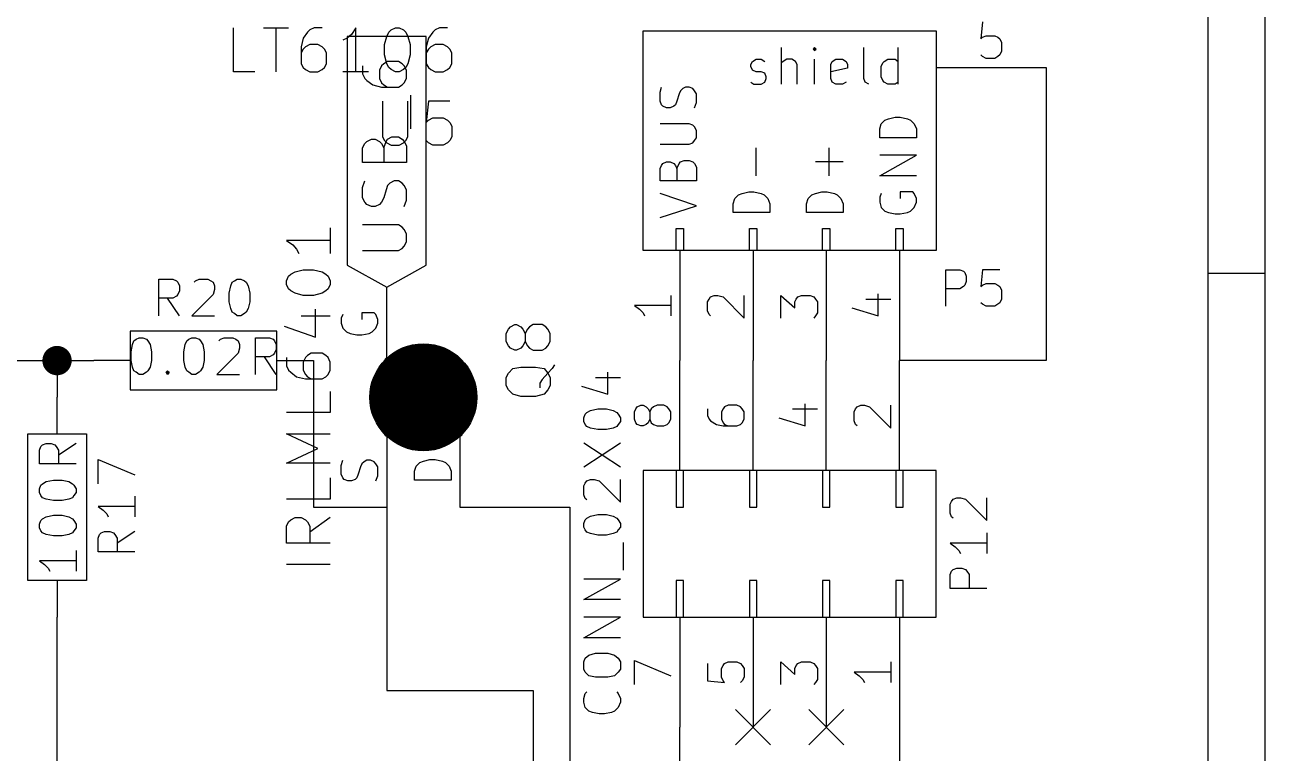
# Model space of a CAD drawing. Extents: x 10 to 287, y -200 to -10.
# Drawn here: x 243.99 to 287, y -126.63 to -101.4 of the extents above; entities that cross this region are included whole.
import ezdxf

# ---------------------------------------------------------------- set-up
doc = ezdxf.new("R2010")
doc.units = 0
doc.header["$MEASUREMENT"] = 0

msp = doc.modelspace()

# ---------------------------------------------------------------- linework, layer by layer
at = {"layer": 'Blue 2'}
for p, q in [((268.63, -125.12), (269.85, -126.34)), ((269.85, -125.12), (268.63, -126.34)), ((271.17, -125.12), (272.39, -126.34)), ((272.39, -125.12), (271.17, -126.34))]:
    msp.add_line(p, q, dxfattribs=at)
at = {"layer": 'Cyan 2'}
for p, q in [((251.231, -103.022), (251.231, -101.498)), ((252.273, -101.498), (253.136, -101.498)), ((252.705, -103.022), (252.705, -101.498)), ((253.644, -101.854), (253.568, -102.159)), ((253.797, -101.651), (253.644, -101.854)), ((253.873, -101.575), (253.797, -101.651)), ((254.025, -101.498), (253.873, -101.575)), ((254.305, -101.498), (254.025, -101.498)), ((255.168, -101.854), (255.016, -101.93)), ((255.321, -101.727), (255.168, -101.854)), ((255.473, -101.498), (255.321, -101.727)), ((255.473, -103.022), (255.473, -101.498)), ((256.464, -102.083), (256.54, -101.803)), ((256.54, -101.803), (256.616, -101.651)), ((256.616, -101.651), (256.692, -101.575)), ((256.692, -101.575), (256.845, -101.498)), ((256.845, -101.498), (256.972, -101.498)), ((256.972, -101.498), (257.124, -101.575)), ((257.124, -101.575), (257.2, -101.651)), ((257.2, -101.651), (257.277, -101.803)), ((257.277, -101.803), (257.353, -102.083)), ((257.988, -101.854), (257.912, -102.159)), ((258.14, -101.651), (257.988, -101.854)), ((258.216, -101.575), (258.14, -101.651)), ((258.369, -101.498), (258.216, -101.575)), ((258.648, -101.498), (258.369, -101.498)), ((253.568, -102.159), (253.568, -102.743)), ((253.644, -102.235), (253.568, -102.362)), ((253.721, -102.159), (253.644, -102.235)), ((253.873, -102.083), (253.721, -102.159)), ((254.152, -102.083), (253.873, -102.083)), ((254.305, -102.159), (254.152, -102.083)), ((254.381, -102.235), (254.305, -102.159)), ((254.457, -102.362), (254.381, -102.235)), ((256.464, -102.438), (256.464, -102.083)), ((257.353, -102.083), (257.353, -102.438)), ((257.912, -102.159), (257.912, -102.743)), ((257.988, -102.235), (257.912, -102.362)), ((258.064, -102.159), (257.988, -102.235)), ((258.216, -102.083), (258.064, -102.159)), ((258.496, -102.083), (258.216, -102.083)), ((258.648, -102.159), (258.496, -102.083)), ((258.724, -102.235), (258.648, -102.159)), ((258.801, -102.362), (258.724, -102.235)), ((270.231, -103.454), (270.231, -102.184)), ((271.374, -102.184), (271.323, -102.235)), ((271.323, -102.235), (271.374, -102.286)), ((271.424, -102.235), (271.374, -102.184)), ((271.374, -102.184), (271.374, -102.286)), ((271.374, -102.286), (271.424, -102.235)), ((273.075, -103.251), (273.075, -102.184)), ((274.269, -103.454), (274.269, -102.184)), ((253.568, -102.743), (253.644, -102.87)), ((254.381, -102.87), (254.457, -102.743)), ((254.457, -102.743), (254.457, -102.362)), ((256.54, -102.743), (256.464, -102.438)), ((256.616, -102.87), (256.54, -102.743)), ((257.277, -102.743), (257.2, -102.87)), ((257.353, -102.438), (257.277, -102.743)), ((257.912, -102.743), (257.988, -102.87)), ((258.724, -102.87), (258.801, -102.743)), ((258.801, -102.743), (258.801, -102.362)), ((269.164, -102.768), (269.215, -102.667)), ((269.164, -102.845), (269.164, -102.768)), ((269.215, -102.667), (269.342, -102.591)), ((269.342, -102.591), (269.519, -102.591)), ((269.519, -102.591), (269.646, -102.667)), ((270.281, -102.667), (270.231, -102.718)), ((270.408, -102.591), (270.281, -102.667)), ((270.586, -102.591), (270.408, -102.591)), ((270.713, -102.667), (270.586, -102.591)), ((270.764, -102.768), (270.713, -102.667)), ((270.764, -103.454), (270.764, -102.768)), ((271.374, -103.454), (271.374, -102.591)), ((271.932, -102.768), (271.983, -102.667)), ((271.932, -103.251), (271.932, -102.768)), ((271.983, -102.667), (272.11, -102.591)), ((272.11, -102.591), (272.339, -102.591)), ((272.339, -102.591), (272.466, -102.667)), ((272.466, -102.667), (272.517, -102.768)), ((272.517, -102.768), (272.517, -102.895)), ((273.685, -102.845), (273.736, -102.718)), ((273.736, -102.718), (273.787, -102.667)), ((273.787, -102.667), (273.914, -102.591)), ((273.914, -102.591), (274.168, -102.591)), ((274.168, -102.591), (274.269, -102.667)), ((251.968, -103.022), (251.231, -103.022)), ((253.644, -102.87), (253.721, -102.946)), ((253.721, -102.946), (253.873, -103.022)), ((253.873, -103.022), (254.152, -103.022)), ((254.152, -103.022), (254.305, -102.946)), ((254.305, -102.946), (254.381, -102.87)), ((255.905, -103.022), (255.016, -103.022)), ((256.692, -102.946), (256.616, -102.87)), ((256.845, -103.022), (256.692, -102.946)), ((256.972, -103.022), (256.845, -103.022)), ((257.124, -102.946), (256.972, -103.022)), ((257.2, -102.87), (257.124, -102.946)), ((257.988, -102.87), (258.064, -102.946)), ((258.064, -102.946), (258.216, -103.022)), ((258.216, -103.022), (258.496, -103.022)), ((258.496, -103.022), (258.648, -102.946)), ((258.648, -102.946), (258.724, -102.87)), ((269.215, -102.972), (269.164, -102.845)), ((269.342, -103.022), (269.215, -102.972)), ((269.519, -103.022), (269.342, -103.022)), ((269.646, -103.073), (269.519, -103.022)), ((269.697, -103.2), (269.646, -103.073)), ((269.697, -103.251), (269.697, -103.2)), ((272.517, -102.895), (271.932, -103.022)), ((273.685, -103.2), (273.685, -102.845)), ((273.736, -103.327), (273.685, -103.2)), ((266.014, -103.734), (266.065, -103.556)), ((266.802, -103.607), (266.725, -103.683)), ((266.903, -103.556), (266.802, -103.607)), ((267.03, -103.556), (266.903, -103.556)), ((267.157, -103.607), (267.03, -103.556)), ((267.208, -103.683), (267.157, -103.607)), ((269.164, -103.378), (269.265, -103.454)), ((269.265, -103.454), (269.519, -103.454)), ((269.519, -103.454), (269.646, -103.378)), ((269.646, -103.378), (269.697, -103.251)), ((271.983, -103.378), (271.932, -103.251)), ((272.11, -103.454), (271.983, -103.378)), ((272.339, -103.454), (272.11, -103.454)), ((272.466, -103.378), (272.339, -103.454)), ((273.126, -103.378), (273.075, -103.251)), ((273.253, -103.454), (273.126, -103.378)), ((273.787, -103.378), (273.736, -103.327)), ((273.914, -103.454), (273.787, -103.378)), ((274.168, -103.454), (273.914, -103.454)), ((274.269, -103.378), (274.168, -103.454)), ((256.388, -104.038), (256.388, -105.283)), ((257.277, -105.283), (257.277, -104.038)), ((257.988, -104.038), (257.912, -104.775)), ((258.724, -104.038), (257.988, -104.038)), ((266.014, -104.038), (266.014, -103.734)), ((266.065, -104.165), (266.014, -104.038)), ((266.598, -104.038), (266.548, -104.165)), ((266.675, -103.784), (266.598, -104.038)), ((266.725, -103.683), (266.675, -103.784)), ((267.284, -103.784), (267.208, -103.683)), ((267.284, -104.089), (267.284, -103.784)), ((266.116, -104.216), (266.065, -104.165)), ((266.243, -104.267), (266.116, -104.216)), ((266.37, -104.267), (266.243, -104.267)), ((266.497, -104.216), (266.37, -104.267)), ((266.548, -104.165), (266.497, -104.216)), ((267.208, -104.267), (267.284, -104.089)), ((257.912, -104.775), (257.988, -104.699)), ((257.988, -104.699), (258.14, -104.623)), ((258.14, -104.623), (258.496, -104.623)), ((258.496, -104.623), (258.648, -104.699)), ((258.648, -104.699), (258.724, -104.775)), ((258.724, -104.775), (258.801, -104.902)), ((258.801, -104.902), (258.801, -105.283)), ((267.03, -104.826), (266.014, -104.826)), ((267.157, -104.877), (267.03, -104.826)), ((267.208, -104.927), (267.157, -104.877)), ((273.634, -105.004), (273.685, -104.826)), ((273.685, -104.826), (273.812, -104.699)), ((273.812, -104.699), (273.939, -104.648)), ((273.939, -104.648), (274.168, -104.597)), ((274.168, -104.597), (274.345, -104.597)), ((274.345, -104.597), (274.599, -104.648)), ((274.599, -104.648), (274.701, -104.699)), ((274.701, -104.699), (274.828, -104.826)), ((274.828, -104.826), (274.904, -105.004)), ((256.388, -105.283), (256.464, -105.41)), ((257.2, -105.41), (257.277, -105.283)), ((258.801, -105.283), (258.724, -105.41)), ((267.284, -105.054), (267.208, -104.927)), ((267.208, -105.41), (267.284, -105.308)), ((267.284, -105.308), (267.284, -105.054)), ((273.634, -105.308), (273.634, -105.004)), ((274.904, -105.308), (273.634, -105.308)), ((274.904, -105.004), (274.904, -105.308)), ((256.464, -105.41), (256.54, -105.486)), ((256.54, -105.486), (256.692, -105.562)), ((256.692, -105.562), (256.972, -105.562)), ((256.972, -105.562), (257.124, -105.486)), ((257.124, -105.486), (257.2, -105.41)), ((257.988, -105.486), (257.912, -105.41)), ((258.14, -105.562), (257.988, -105.486)), ((258.496, -105.562), (258.14, -105.562)), ((258.648, -105.486), (258.496, -105.562)), ((258.724, -105.41), (258.648, -105.486)), ((266.014, -105.537), (267.03, -105.537)), ((267.03, -105.537), (267.157, -105.486)), ((267.157, -105.486), (267.208, -105.41)), ((269.342, -106.629), (269.342, -105.664)), ((271.882, -106.629), (271.882, -105.664)), ((266.065, -106.274), (266.116, -106.197)), ((266.116, -106.197), (266.243, -106.147)), ((266.243, -106.147), (266.37, -106.147)), ((266.37, -106.147), (266.497, -106.197)), ((266.497, -106.197), (266.548, -106.274)), ((266.598, -106.375), (266.675, -106.197)), ((266.675, -106.197), (266.725, -106.147)), ((266.725, -106.147), (266.852, -106.096)), ((266.852, -106.096), (267.03, -106.096)), ((267.03, -106.096), (267.157, -106.147)), ((267.157, -106.147), (267.208, -106.197)), ((267.208, -106.197), (267.284, -106.324)), ((272.364, -106.147), (271.399, -106.147)), ((273.634, -106.629), (274.904, -105.918)), ((274.904, -105.918), (273.634, -105.918)), ((266.014, -106.375), (266.065, -106.274)), ((266.014, -106.807), (266.014, -106.375)), ((266.548, -106.274), (266.598, -106.375)), ((266.598, -106.375), (266.598, -106.807)), ((267.284, -106.324), (267.284, -106.807)), ((274.904, -106.629), (273.634, -106.629)), ((267.284, -106.807), (266.014, -106.807)), ((267.284, -107.671), (266.014, -107.239)), ((268.554, -107.594), (268.605, -107.417)), ((268.605, -107.417), (268.732, -107.29)), ((268.732, -107.29), (268.859, -107.239)), ((268.859, -107.239), (269.088, -107.188)), ((269.088, -107.188), (269.265, -107.188)), ((269.265, -107.188), (269.519, -107.239)), ((269.519, -107.239), (269.621, -107.29)), ((269.621, -107.29), (269.748, -107.417)), ((269.748, -107.417), (269.824, -107.594)), ((271.094, -107.594), (271.145, -107.417)), ((271.145, -107.417), (271.272, -107.29)), ((271.272, -107.29), (271.399, -107.239)), ((271.399, -107.239), (271.628, -107.188)), ((271.628, -107.188), (271.805, -107.188)), ((271.805, -107.188), (272.059, -107.239)), ((272.059, -107.239), (272.161, -107.29)), ((272.161, -107.29), (272.288, -107.417)), ((272.288, -107.417), (272.364, -107.594)), ((273.685, -107.239), (273.634, -107.366)), ((273.634, -107.366), (273.634, -107.544)), ((274.777, -107.188), (274.345, -107.188)), ((274.345, -107.188), (274.345, -107.417)), ((274.828, -107.239), (274.777, -107.188)), ((274.904, -107.417), (274.828, -107.239)), ((274.904, -107.544), (274.904, -107.417)), ((266.014, -108.077), (267.284, -107.671)), ((268.554, -107.899), (268.554, -107.594)), ((269.824, -107.899), (268.554, -107.899)), ((269.824, -107.594), (269.824, -107.899)), ((271.094, -107.899), (271.094, -107.594)), ((272.364, -107.899), (271.094, -107.899)), ((272.364, -107.594), (272.364, -107.899)), ((273.634, -107.544), (273.685, -107.721)), ((273.685, -107.721), (273.812, -107.848)), ((273.812, -107.848), (273.939, -107.899)), ((273.939, -107.899), (274.168, -107.95)), ((274.345, -107.95), (274.599, -107.899)), ((274.599, -107.899), (274.701, -107.848)), ((274.701, -107.848), (274.828, -107.721)), ((274.828, -107.721), (274.904, -107.544)), ((274.168, -107.95), (274.345, -107.95)), ((254.584, -108.433), (254.584, -109.322)), ((254.584, -108.864), (253.06, -108.864)), ((253.06, -108.864), (253.289, -109.017)), ((253.289, -109.017), (253.416, -109.169)), ((253.416, -109.169), (253.492, -109.322)), ((253.136, -110.109), (253.213, -110.033)), ((253.213, -110.033), (253.365, -109.957)), ((253.365, -109.957), (253.644, -109.88)), ((253.644, -109.88), (254, -109.88)), ((254, -109.88), (254.305, -109.957)), ((254.305, -109.957), (254.432, -110.033)), ((254.432, -110.033), (254.508, -110.109)), ((275.92, -111.15), (275.92, -109.88)), ((275.92, -109.88), (276.403, -109.88)), ((276.403, -109.88), (276.53, -109.931)), ((276.53, -109.931), (276.581, -109.982)), ((276.581, -109.982), (276.631, -110.109)), ((277.19, -109.88), (277.139, -110.465)), ((277.8, -109.88), (277.19, -109.88)), ((248.641, -111.481), (248.641, -110.211)), ((248.641, -110.211), (249.123, -110.211)), ((249.123, -110.211), (249.25, -110.261)), ((249.25, -110.261), (249.301, -110.312)), ((249.301, -110.312), (249.352, -110.439)), ((249.352, -110.439), (249.352, -110.617)), ((249.86, -110.312), (249.911, -110.261)), ((249.911, -110.261), (250.038, -110.211)), ((250.038, -110.211), (250.342, -110.211)), ((250.342, -110.211), (250.444, -110.261)), ((250.444, -110.261), (250.52, -110.312)), ((250.52, -110.312), (250.571, -110.439)), ((250.571, -110.439), (250.571, -110.566)), ((251.079, -110.693), (251.13, -110.439)), ((251.13, -110.439), (251.181, -110.312)), ((251.181, -110.312), (251.257, -110.261)), ((251.257, -110.261), (251.358, -110.211)), ((251.358, -110.211), (251.485, -110.211)), ((251.485, -110.211), (251.612, -110.261)), ((251.612, -110.261), (251.663, -110.312)), ((251.663, -110.312), (251.739, -110.439)), ((251.739, -110.439), (251.79, -110.693)), ((253.06, -110.261), (253.136, -110.109)), ((253.06, -110.388), (253.06, -110.261)), ((253.136, -110.541), (253.06, -110.388)), ((254.508, -110.109), (254.584, -110.261)), ((254.584, -110.388), (254.508, -110.541)), ((254.584, -110.261), (254.584, -110.388)), ((276.53, -110.465), (276.403, -110.541)), ((276.581, -110.414), (276.53, -110.465)), ((276.631, -110.287), (276.581, -110.414)), ((276.631, -110.109), (276.631, -110.287)), ((277.139, -110.465), (277.19, -110.414)), ((277.19, -110.414), (277.317, -110.363)), ((277.317, -110.363), (277.622, -110.363)), ((277.622, -110.363), (277.724, -110.414)), ((277.724, -110.414), (277.8, -110.465)), ((277.8, -110.465), (277.851, -110.592)), ((249.123, -110.871), (248.641, -110.871)), ((249.352, -111.481), (248.945, -110.871)), ((249.25, -110.795), (249.123, -110.871)), ((249.301, -110.744), (249.25, -110.795)), ((249.352, -110.617), (249.301, -110.744)), ((250.52, -110.744), (249.784, -111.481)), ((250.571, -110.566), (250.52, -110.744)), ((251.079, -110.998), (251.079, -110.693)), ((251.79, -110.693), (251.79, -110.998)), ((253.213, -110.617), (253.136, -110.541)), ((253.365, -110.693), (253.213, -110.617)), ((253.644, -110.769), (253.365, -110.693)), ((254, -110.769), (253.644, -110.769)), ((254.305, -110.693), (254, -110.769)), ((254.432, -110.617), (254.305, -110.693)), ((254.508, -110.541), (254.432, -110.617)), ((276.403, -110.541), (275.92, -110.541)), ((277.851, -110.896), (277.8, -111.023)), ((277.851, -110.592), (277.851, -110.896)), ((251.13, -111.227), (251.079, -110.998)), ((251.181, -111.354), (251.13, -111.227)), ((251.257, -111.404), (251.181, -111.354)), ((251.663, -111.354), (251.612, -111.404)), ((251.739, -111.227), (251.663, -111.354)), ((251.79, -110.998), (251.739, -111.227)), ((254.076, -112.217), (254.076, -111.252)), ((277.19, -111.074), (277.139, -111.023)), ((277.317, -111.15), (277.19, -111.074)), ((277.622, -111.15), (277.317, -111.15)), ((277.724, -111.074), (277.622, -111.15)), ((277.8, -111.023), (277.724, -111.074)), ((249.784, -111.481), (250.571, -111.481)), ((251.358, -111.481), (251.257, -111.404)), ((251.485, -111.481), (251.358, -111.481)), ((251.612, -111.404), (251.485, -111.481)), ((253.568, -111.481), (254.584, -111.481)), ((255.016, -111.43), (254.965, -111.557)), ((254.965, -111.557), (254.965, -111.735)), ((254.965, -111.735), (255.016, -111.912)), ((256.108, -111.379), (255.676, -111.379)), ((255.676, -111.379), (255.676, -111.608)), ((256.159, -111.43), (256.108, -111.379)), ((256.235, -111.608), (256.159, -111.43)), ((256.159, -111.912), (256.235, -111.735)), ((256.235, -111.735), (256.235, -111.608)), ((260.833, -111.862), (260.985, -111.785)), ((260.985, -111.785), (261.036, -111.785)), ((261.036, -111.785), (261.188, -111.862)), ((261.62, -111.785), (261.493, -111.862)), ((261.925, -111.785), (261.62, -111.785)), ((262.052, -111.862), (261.925, -111.785)), ((252.984, -111.836), (254.076, -112.217)), ((255.016, -111.912), (255.143, -112.039)), ((255.143, -112.039), (255.27, -112.09)), ((255.27, -112.09), (255.499, -112.141)), ((255.499, -112.141), (255.676, -112.141)), ((255.676, -112.141), (255.93, -112.09)), ((255.93, -112.09), (256.032, -112.039)), ((256.032, -112.039), (256.159, -111.912)), ((260.68, -112.09), (260.756, -111.938)), ((260.68, -112.37), (260.68, -112.09)), ((260.756, -111.938), (260.833, -111.862)), ((261.188, -111.862), (261.264, -111.938)), ((261.264, -111.938), (261.341, -112.09)), ((261.417, -111.938), (261.341, -112.09)), ((261.341, -112.09), (261.341, -112.37)), ((261.493, -111.862), (261.417, -111.938)), ((262.128, -111.938), (262.052, -111.862)), ((262.204, -112.09), (262.128, -111.938)), ((262.204, -112.37), (262.204, -112.09)), ((247.675, -112.725), (247.726, -112.471)), ((247.726, -112.471), (247.777, -112.344)), ((247.777, -112.344), (247.853, -112.293)), ((247.853, -112.293), (247.955, -112.243)), ((247.955, -112.243), (248.082, -112.243)), ((248.082, -112.243), (248.209, -112.293)), ((248.209, -112.293), (248.26, -112.344)), ((248.26, -112.344), (248.336, -112.471)), ((248.336, -112.471), (248.387, -112.725)), ((249.504, -112.725), (249.555, -112.471)), ((249.555, -112.471), (249.606, -112.344)), ((249.606, -112.344), (249.682, -112.293)), ((249.682, -112.293), (249.784, -112.243)), ((249.784, -112.243), (249.911, -112.243)), ((249.911, -112.243), (250.038, -112.293)), ((250.038, -112.293), (250.088, -112.344)), ((250.088, -112.344), (250.165, -112.471)), ((250.165, -112.471), (250.215, -112.725)), ((250.723, -112.344), (250.774, -112.293)), ((250.774, -112.293), (250.901, -112.243)), ((250.901, -112.243), (251.206, -112.243)), ((251.206, -112.243), (251.308, -112.293)), ((251.308, -112.293), (251.384, -112.344)), ((251.384, -112.344), (251.435, -112.471)), ((251.435, -112.598), (251.384, -112.776)), ((251.435, -112.471), (251.435, -112.598)), ((251.993, -113.513), (251.993, -112.243)), ((251.993, -112.243), (252.476, -112.243)), ((252.476, -112.243), (252.603, -112.293)), ((252.603, -112.293), (252.654, -112.344)), ((252.654, -112.344), (252.705, -112.471)), ((252.705, -112.649), (252.654, -112.776)), ((252.705, -112.471), (252.705, -112.649)), ((260.756, -112.522), (260.68, -112.37)), ((260.833, -112.598), (260.756, -112.522)), ((260.985, -112.674), (260.833, -112.598)), ((261.188, -112.598), (261.036, -112.674)), ((261.264, -112.522), (261.188, -112.598)), ((261.341, -112.37), (261.264, -112.522)), ((261.341, -112.37), (261.417, -112.522)), ((261.417, -112.522), (261.493, -112.598)), ((261.493, -112.598), (261.62, -112.674)), ((261.925, -112.674), (262.052, -112.598)), ((262.052, -112.598), (262.128, -112.522)), ((262.128, -112.522), (262.204, -112.37)), ((247.675, -113.03), (247.675, -112.725)), ((247.726, -113.259), (247.675, -113.03)), ((248.387, -113.03), (248.336, -113.259)), ((248.387, -112.725), (248.387, -113.03)), ((249.504, -113.03), (249.504, -112.725)), ((249.555, -113.259), (249.504, -113.03)), ((250.215, -113.03), (250.165, -113.259)), ((250.215, -112.725), (250.215, -113.03)), ((251.384, -112.776), (250.647, -113.513)), ((252.476, -112.903), (251.993, -112.903)), ((252.705, -113.513), (252.298, -112.903)), ((252.603, -112.827), (252.476, -112.903)), ((252.654, -112.776), (252.603, -112.827)), ((253.06, -112.928), (253.06, -113.208)), ((253.721, -112.928), (253.644, -113.081)), ((253.644, -113.081), (253.644, -113.36)), ((253.797, -112.852), (253.721, -112.928)), ((253.924, -112.776), (253.797, -112.852)), ((254.305, -112.776), (253.924, -112.776)), ((254.432, -112.852), (254.305, -112.776)), ((254.508, -112.928), (254.432, -112.852)), ((254.584, -113.081), (254.508, -112.928)), ((254.584, -113.36), (254.584, -113.081)), ((261.036, -112.674), (260.985, -112.674)), ((261.62, -112.674), (261.925, -112.674)), ((247.777, -113.386), (247.726, -113.259)), ((247.853, -113.436), (247.777, -113.386)), ((247.955, -113.513), (247.853, -113.436)), ((248.082, -113.513), (247.955, -113.513)), ((248.209, -113.436), (248.082, -113.513)), ((248.26, -113.386), (248.209, -113.436)), ((248.336, -113.259), (248.26, -113.386)), ((248.895, -113.436), (248.945, -113.386)), ((248.945, -113.513), (248.895, -113.436)), ((248.945, -113.386), (248.996, -113.436)), ((248.945, -113.386), (248.945, -113.513)), ((248.996, -113.436), (248.945, -113.513)), ((249.606, -113.386), (249.555, -113.259)), ((249.682, -113.436), (249.606, -113.386)), ((249.784, -113.513), (249.682, -113.436)), ((249.911, -113.513), (249.784, -113.513)), ((250.038, -113.436), (249.911, -113.513)), ((250.088, -113.386), (250.038, -113.436)), ((250.165, -113.259), (250.088, -113.386)), ((250.647, -113.513), (251.435, -113.513)), ((253.06, -113.208), (253.136, -113.36)), ((253.136, -113.36), (253.213, -113.436)), ((253.213, -113.436), (253.416, -113.589)), ((253.644, -113.36), (253.721, -113.513)), ((253.721, -113.513), (253.797, -113.589)), ((254.432, -113.589), (254.508, -113.513)), ((254.508, -113.513), (254.584, -113.36)), ((260.68, -113.614), (260.756, -113.462)), ((260.756, -113.462), (260.909, -113.309)), ((260.909, -113.309), (261.188, -113.259)), ((261.188, -113.259), (261.696, -113.259)), ((261.696, -113.259), (262.001, -113.309)), ((262.128, -113.462), (261.925, -113.69)), ((262.001, -113.309), (262.128, -113.462)), ((262.28, -113.309), (262.128, -113.462)), ((262.128, -113.462), (262.204, -113.614)), ((262.357, -113.182), (262.28, -113.309)), ((264.211, -114.198), (264.211, -113.436)), ((253.416, -113.589), (253.721, -113.665)), ((253.721, -113.665), (254.305, -113.665)), ((253.797, -113.589), (253.924, -113.665)), ((254.305, -113.665), (254.432, -113.589)), ((260.68, -113.894), (260.68, -113.614)), ((260.756, -114.046), (260.68, -113.894)), ((261.925, -113.69), (261.849, -113.817)), ((261.849, -113.817), (261.849, -113.97)), ((262.204, -113.894), (262.128, -114.046)), ((262.204, -113.614), (262.204, -113.894)), ((263.296, -113.919), (264.211, -114.198)), ((263.779, -113.614), (264.643, -113.614)), ((254.584, -114.097), (254.584, -114.833)), ((260.909, -114.198), (260.756, -114.046)), ((261.188, -114.275), (260.909, -114.198)), ((261.696, -114.275), (261.188, -114.275)), ((262.001, -114.198), (261.696, -114.275)), ((262.128, -114.046), (262.001, -114.198)), ((263.474, -114.833), (263.601, -114.757)), ((263.601, -114.757), (263.855, -114.706)), ((263.855, -114.706), (264.16, -114.706)), ((264.16, -114.706), (264.389, -114.757)), ((264.389, -114.757), (264.516, -114.833)), ((254.584, -114.833), (253.06, -114.833)), ((263.373, -115.011), (263.423, -114.884)), ((263.373, -115.138), (263.373, -115.011)), ((263.423, -115.24), (263.373, -115.138)), ((263.423, -114.884), (263.474, -114.833)), ((263.474, -115.316), (263.423, -115.24)), ((264.516, -114.833), (264.566, -114.884)), ((264.566, -115.24), (264.516, -115.316)), ((264.566, -114.884), (264.643, -115.011)), ((264.643, -115.138), (264.566, -115.24)), ((264.643, -115.011), (264.643, -115.138)), ((254.152, -116.078), (253.06, -115.57)), ((253.06, -115.57), (254.584, -115.57)), ((263.601, -115.367), (263.474, -115.316)), ((263.855, -115.418), (263.601, -115.367)), ((264.16, -115.418), (263.855, -115.418)), ((264.389, -115.367), (264.16, -115.418)), ((264.516, -115.316), (264.389, -115.367)), ((244.5, -116.129), (244.551, -116.002)), ((244.551, -116.002), (244.602, -115.951)), ((244.602, -115.951), (244.729, -115.9)), ((244.729, -115.9), (244.907, -115.9)), ((244.907, -115.9), (245.034, -115.951)), ((245.034, -115.951), (245.085, -116.002)), ((245.085, -116.002), (245.161, -116.129)), ((245.77, -115.9), (245.161, -116.307)), ((253.06, -116.586), (254.152, -116.078)), ((263.373, -116.713), (264.643, -115.875)), ((263.373, -115.875), (264.643, -116.713)), ((244.5, -116.611), (244.5, -116.129)), ((245.161, -116.129), (245.161, -116.611)), ((246.532, -117.297), (246.532, -116.459)), ((246.532, -116.459), (247.802, -116.992)), ((254.965, -116.662), (255.016, -116.484)), ((255.753, -116.535), (255.676, -116.611)), ((255.854, -116.484), (255.753, -116.535)), ((255.981, -116.484), (255.854, -116.484)), ((256.108, -116.535), (255.981, -116.484)), ((256.159, -116.611), (256.108, -116.535)), ((257.683, -116.561), (257.81, -116.51)), ((257.81, -116.51), (258.039, -116.459)), ((258.039, -116.459), (258.216, -116.459)), ((258.216, -116.459), (258.47, -116.51)), ((258.47, -116.51), (258.572, -116.561)), ((245.77, -116.611), (244.5, -116.611)), ((254.584, -116.586), (253.06, -116.586)), ((254.965, -116.967), (254.965, -116.662)), ((255.626, -116.713), (255.549, -116.967)), ((255.676, -116.611), (255.626, -116.713)), ((256.235, -116.713), (256.159, -116.611)), ((256.235, -117.018), (256.235, -116.713)), ((257.505, -116.865), (257.556, -116.688)), ((257.505, -117.17), (257.505, -116.865)), ((257.556, -116.688), (257.683, -116.561)), ((258.572, -116.561), (258.699, -116.688)), ((258.699, -116.688), (258.775, -116.865)), ((258.775, -116.865), (258.775, -117.17)), ((244.5, -117.475), (244.551, -117.348)), ((244.551, -117.348), (244.602, -117.297)), ((244.602, -117.297), (244.729, -117.221)), ((244.729, -117.221), (244.983, -117.17)), ((244.983, -117.17), (245.288, -117.17)), ((245.288, -117.17), (245.516, -117.221)), ((245.516, -117.221), (245.643, -117.297)), ((245.643, -117.297), (245.694, -117.348)), ((245.694, -117.348), (245.77, -117.475)), ((254.584, -117.094), (254.584, -117.831)), ((255.016, -117.094), (254.965, -116.967)), ((255.067, -117.145), (255.016, -117.094)), ((255.194, -117.196), (255.067, -117.145)), ((255.321, -117.196), (255.194, -117.196)), ((255.448, -117.145), (255.321, -117.196)), ((255.499, -117.094), (255.448, -117.145)), ((255.549, -116.967), (255.499, -117.094)), ((256.159, -117.196), (256.235, -117.018)), ((258.775, -117.17), (257.505, -117.17)), ((263.373, -117.373), (263.423, -117.272)), ((263.373, -117.678), (263.373, -117.373)), ((263.423, -117.272), (263.474, -117.196)), ((263.474, -117.196), (263.601, -117.145)), ((263.601, -117.145), (263.728, -117.145)), ((263.728, -117.145), (263.906, -117.196)), ((263.906, -117.196), (264.643, -117.932)), ((264.643, -117.932), (264.643, -117.145)), ((244.5, -117.602), (244.5, -117.475)), ((244.551, -117.704), (244.5, -117.602)), ((244.602, -117.78), (244.551, -117.704)), ((244.729, -117.831), (244.602, -117.78)), ((245.643, -117.78), (245.516, -117.831)), ((245.694, -117.704), (245.643, -117.78)), ((245.77, -117.602), (245.694, -117.704)), ((245.77, -117.475), (245.77, -117.602)), ((247.802, -117.729), (247.802, -118.44)), ((263.423, -117.805), (263.373, -117.678)), ((263.474, -117.856), (263.423, -117.805)), ((276.174, -117.831), (276.301, -117.78)), ((276.301, -117.78), (276.428, -117.78)), ((276.428, -117.78), (276.606, -117.831)), ((277.343, -118.567), (277.343, -117.78)), ((244.983, -117.881), (244.729, -117.831)), ((245.288, -117.881), (244.983, -117.881)), ((245.516, -117.831), (245.288, -117.881)), ((247.802, -118.085), (246.532, -118.085)), ((246.532, -118.085), (246.71, -118.212)), ((246.71, -118.212), (246.837, -118.339)), ((254.584, -117.831), (253.06, -117.831)), ((276.073, -118.008), (276.123, -117.907)), ((276.073, -118.313), (276.073, -118.008)), ((276.123, -117.907), (276.174, -117.831)), ((276.606, -117.831), (277.343, -118.567)), ((244.5, -118.694), (244.551, -118.567)), ((244.551, -118.567), (244.602, -118.516)), ((244.602, -118.516), (244.729, -118.44)), ((244.729, -118.44), (244.983, -118.389)), ((244.983, -118.389), (245.288, -118.389)), ((245.288, -118.389), (245.516, -118.44)), ((245.516, -118.44), (245.643, -118.516)), ((245.643, -118.516), (245.694, -118.567)), ((245.694, -118.567), (245.77, -118.694)), ((246.837, -118.339), (246.888, -118.44)), ((253.06, -118.77), (253.136, -118.618)), ((253.136, -118.618), (253.213, -118.542)), ((253.213, -118.542), (253.365, -118.466)), ((253.365, -118.466), (253.568, -118.466)), ((253.568, -118.466), (253.721, -118.542)), ((253.721, -118.542), (253.797, -118.618)), ((253.797, -118.618), (253.873, -118.77)), ((254.584, -118.466), (253.873, -118.974)), ((263.373, -118.669), (263.423, -118.542)), ((263.373, -118.796), (263.373, -118.669)), ((263.423, -118.542), (263.474, -118.491)), ((263.474, -118.491), (263.601, -118.415)), ((263.601, -118.415), (263.855, -118.364)), ((263.855, -118.364), (264.16, -118.364)), ((264.16, -118.364), (264.389, -118.415)), ((264.389, -118.415), (264.516, -118.491)), ((264.516, -118.491), (264.566, -118.542)), ((264.566, -118.542), (264.643, -118.669)), ((264.643, -118.669), (264.643, -118.796)), ((276.123, -118.44), (276.073, -118.313)), ((276.174, -118.491), (276.123, -118.44)), ((244.5, -118.821), (244.5, -118.694)), ((244.551, -118.923), (244.5, -118.821)), ((244.602, -118.999), (244.551, -118.923)), ((244.729, -119.05), (244.602, -118.999)), ((244.983, -119.101), (244.729, -119.05)), ((245.288, -119.101), (244.983, -119.101)), ((245.516, -119.05), (245.288, -119.101)), ((245.643, -118.999), (245.516, -119.05)), ((245.694, -118.923), (245.643, -118.999)), ((245.77, -118.821), (245.694, -118.923)), ((245.77, -118.694), (245.77, -118.821)), ((246.532, -119.177), (246.583, -119.05)), ((246.583, -119.05), (246.634, -118.999)), ((246.634, -118.999), (246.761, -118.948)), ((246.761, -118.948), (246.939, -118.948)), ((246.939, -118.948), (247.066, -118.999)), ((247.066, -118.999), (247.117, -119.05)), ((247.117, -119.05), (247.193, -119.177)), ((247.802, -118.948), (247.193, -119.355)), ((253.06, -119.355), (253.06, -118.77)), ((253.873, -118.77), (253.873, -119.355)), ((263.423, -118.897), (263.373, -118.796)), ((263.474, -118.974), (263.423, -118.897)), ((263.601, -119.024), (263.474, -118.974)), ((263.855, -119.075), (263.601, -119.024)), ((264.16, -119.075), (263.855, -119.075)), ((264.389, -119.024), (264.16, -119.075)), ((264.516, -118.974), (264.389, -119.024)), ((264.566, -118.897), (264.516, -118.974)), ((264.643, -118.796), (264.566, -118.897)), ((277.343, -118.999), (277.343, -119.71)), ((246.532, -119.659), (246.532, -119.177)), ((247.193, -119.177), (247.193, -119.659)), ((254.584, -119.355), (253.06, -119.355)), ((264.744, -120.294), (264.744, -119.329)), ((277.343, -119.355), (276.073, -119.355)), ((276.073, -119.355), (276.25, -119.482)), ((276.25, -119.482), (276.377, -119.609)), ((245.77, -119.964), (244.5, -119.964)), ((244.5, -119.964), (244.678, -120.091)), ((245.77, -119.609), (245.77, -120.32)), ((247.802, -119.659), (246.532, -119.659)), ((276.377, -119.609), (276.428, -119.71)), ((244.678, -120.091), (244.805, -120.218)), ((244.805, -120.218), (244.856, -120.32)), ((254.584, -120.091), (253.06, -120.091)), ((276.073, -120.447), (276.123, -120.32)), ((276.123, -120.32), (276.174, -120.269)), ((276.174, -120.269), (276.301, -120.218)), ((276.301, -120.218), (276.479, -120.218)), ((276.479, -120.218), (276.606, -120.269)), ((276.606, -120.269), (276.657, -120.32)), ((276.657, -120.32), (276.733, -120.447)), ((263.373, -121.31), (264.643, -120.599)), ((264.643, -120.599), (263.373, -120.599)), ((276.073, -120.929), (276.073, -120.447)), ((276.733, -120.447), (276.733, -120.929)), ((277.343, -120.929), (276.073, -120.929)), ((264.643, -121.31), (263.373, -121.31)), ((263.373, -122.631), (264.643, -121.92)), ((264.643, -121.92), (263.373, -121.92)), ((264.643, -122.631), (263.373, -122.631)), ((263.373, -123.469), (263.423, -123.342)), ((263.423, -123.342), (263.55, -123.241)), ((263.55, -123.241), (263.779, -123.165)), ((263.779, -123.165), (264.211, -123.165)), ((264.211, -123.165), (264.439, -123.241)), ((264.439, -123.241), (264.566, -123.342)), ((264.566, -123.342), (264.643, -123.469)), ((263.373, -123.723), (263.373, -123.469)), ((263.423, -123.825), (263.373, -123.723)), ((263.55, -123.952), (263.423, -123.825)), ((264.566, -123.825), (264.439, -123.952)), ((264.643, -123.723), (264.566, -123.825)), ((264.643, -123.469), (264.643, -123.723)), ((263.779, -124.003), (263.55, -123.952)), ((264.211, -124.003), (263.779, -124.003)), ((264.439, -123.952), (264.211, -124.003)), ((263.373, -124.739), (263.423, -124.562)), ((263.423, -124.562), (263.474, -124.511)), ((264.516, -124.511), (264.566, -124.562)), ((264.566, -124.562), (264.643, -124.739)), ((263.373, -124.866), (263.373, -124.739)), ((263.423, -125.044), (263.373, -124.866)), ((263.55, -125.171), (263.423, -125.044)), ((264.566, -125.044), (264.439, -125.171)), ((264.643, -124.866), (264.566, -125.044)), ((264.643, -124.739), (264.643, -124.866)), ((263.677, -125.222), (263.55, -125.171)), ((263.906, -125.273), (263.677, -125.222)), ((264.084, -125.273), (263.906, -125.273)), ((264.338, -125.222), (264.084, -125.273)), ((264.439, -125.171), (264.338, -125.222))]:
    msp.add_line(p, q, dxfattribs=at)
at = {"layer": 'Green 2'}
for p, q in [((279.4, -102.87), (279.4, -113.03)), ((238.76, -113.03), (246.38, -113.03)), ((245.11, -113.03), (245.11, -114.3)), ((254, -113.03), (254, -118.11)), ((279.4, -113.03), (274.32, -113.03)), ((254, -118.11), (256.54, -118.11)), ((256.54, -118.11), (256.54, -124.46)), ((259.08, -118.11), (262.89, -118.11)), ((262.89, -118.11), (262.89, -130.81)), ((245.11, -128.27), (245.11, -121.92)), ((256.54, -124.46), (261.62, -124.46)), ((261.62, -124.46), (261.62, -128.27)), ((274.32, -125.73), (274.32, -137.16))]:
    msp.add_line(p, q, dxfattribs=at)
at = {"layer": 'Green 2', "const_width": 0.508}
msp.add_lwpolyline([(244.856, -113.03, 1), (245.364, -113.03, 1)], format="xyb", close=True, dxfattribs=at)
at = {"layer": 'L.Yellow', "const_width": 1.8542}
msp.add_lwpolyline([(256.883, -114.3, 1), (258.737, -114.3, 1)], format="xyb", close=True, dxfattribs=at)
at = {"layer": 'Red 2'}
for p, q in [((286.995, -200), (286.995, -10.0076)), ((285.013, -198.018), (285.013, -11.9888)), ((277.19, -101.295), (277.139, -101.879)), ((256.54, -101.803), (255.168, -101.803)), ((255.168, -101.803), (255.168, -109.728)), ((257.912, -101.803), (256.54, -101.803)), ((257.912, -109.728), (257.912, -101.803)), ((265.43, -109.22), (265.43, -101.6)), ((265.43, -101.6), (275.59, -101.6)), ((275.59, -101.6), (275.59, -109.22)), ((277.139, -101.879), (277.19, -101.829)), ((277.19, -101.829), (277.317, -101.778)), ((277.317, -101.778), (277.622, -101.778)), ((277.622, -101.778), (277.724, -101.829)), ((277.724, -101.829), (277.8, -101.879)), ((277.8, -101.879), (277.851, -102.006)), ((277.851, -102.311), (277.8, -102.438)), ((277.851, -102.006), (277.851, -102.311)), ((256.438, -102.743), (256.362, -102.819)), ((256.565, -102.667), (256.438, -102.743)), ((256.946, -102.667), (256.565, -102.667)), ((257.073, -102.743), (256.946, -102.667)), ((257.15, -102.819), (257.073, -102.743)), ((277.19, -102.489), (277.139, -102.438)), ((277.317, -102.565), (277.19, -102.489)), ((277.622, -102.565), (277.317, -102.565)), ((277.724, -102.489), (277.622, -102.565)), ((277.8, -102.438), (277.724, -102.489)), ((255.702, -102.819), (255.702, -103.099)), ((255.702, -103.099), (255.778, -103.251)), ((256.362, -102.819), (256.286, -102.972)), ((256.286, -102.972), (256.286, -103.251)), ((257.226, -102.972), (257.15, -102.819)), ((257.226, -103.251), (257.226, -102.972)), ((275.59, -102.87), (279.4, -102.87)), ((255.778, -103.251), (255.854, -103.327)), ((255.854, -103.327), (256.057, -103.48)), ((256.057, -103.48), (256.362, -103.556)), ((256.286, -103.251), (256.362, -103.403)), ((256.362, -103.403), (256.438, -103.48)), ((256.362, -103.556), (256.946, -103.556)), ((256.438, -103.48), (256.565, -103.556)), ((256.946, -103.556), (257.073, -103.48)), ((257.073, -103.48), (257.15, -103.403)), ((257.15, -103.403), (257.226, -103.251)), ((257.378, -105.004), (257.378, -103.835)), ((256.565, -105.359), (256.718, -105.283)), ((256.718, -105.283), (256.946, -105.283)), ((256.946, -105.283), (257.073, -105.359)), ((255.702, -105.664), (255.778, -105.512)), ((255.702, -106.172), (255.702, -105.664)), ((255.778, -105.512), (255.854, -105.435)), ((255.854, -105.435), (256.007, -105.359)), ((256.007, -105.359), (256.134, -105.359)), ((256.134, -105.359), (256.286, -105.435)), ((256.286, -105.435), (256.362, -105.512)), ((256.362, -105.512), (256.438, -105.664)), ((256.438, -105.664), (256.515, -105.435)), ((256.438, -105.664), (256.438, -106.172)), ((256.515, -105.435), (256.565, -105.359)), ((257.073, -105.359), (257.15, -105.435)), ((257.15, -105.435), (257.226, -105.588)), ((257.226, -105.588), (257.226, -106.172)), ((257.226, -106.172), (255.702, -106.172)), ((255.702, -107.036), (255.778, -106.807)), ((255.702, -107.391), (255.702, -107.036)), ((256.565, -106.959), (256.515, -107.112)), ((256.642, -106.883), (256.565, -106.959)), ((256.794, -106.807), (256.642, -106.883)), ((256.946, -106.807), (256.794, -106.807)), ((257.073, -106.883), (256.946, -106.807)), ((257.15, -106.959), (257.073, -106.883)), ((257.226, -107.112), (257.15, -106.959)), ((255.778, -107.544), (255.702, -107.391)), ((256.438, -107.391), (256.362, -107.544)), ((256.515, -107.112), (256.438, -107.391)), ((257.15, -107.696), (257.226, -107.467)), ((257.226, -107.467), (257.226, -107.112)), ((255.854, -107.62), (255.778, -107.544)), ((256.007, -107.696), (255.854, -107.62)), ((256.134, -107.696), (256.007, -107.696)), ((256.286, -107.62), (256.134, -107.696)), ((256.362, -107.544), (256.286, -107.62)), ((256.946, -108.331), (255.702, -108.331)), ((257.073, -108.407), (256.946, -108.331)), ((257.15, -108.483), (257.073, -108.407)), ((257.226, -108.636), (257.15, -108.483)), ((257.226, -108.915), (257.226, -108.636)), ((266.573, -109.22), (266.573, -108.458)), ((266.573, -108.458), (266.827, -108.458)), ((266.827, -108.458), (266.827, -109.22)), ((269.113, -109.22), (269.113, -108.458)), ((269.113, -108.458), (269.367, -108.458)), ((269.367, -108.458), (269.367, -109.22)), ((271.653, -109.22), (271.653, -108.458)), ((271.653, -108.458), (271.907, -108.458)), ((271.907, -108.458), (271.907, -109.22)), ((274.193, -109.22), (274.193, -108.458)), ((274.193, -108.458), (274.447, -108.458)), ((274.447, -108.458), (274.447, -109.22)), ((255.702, -109.22), (256.946, -109.22)), ((256.946, -109.22), (257.073, -109.144)), ((257.073, -109.144), (257.15, -109.068)), ((257.15, -109.068), (257.226, -108.915)), ((275.59, -109.22), (265.43, -109.22)), ((266.827, -109.22), (266.573, -109.22)), ((266.7, -109.22), (266.7, -113.03)), ((269.367, -109.22), (269.113, -109.22)), ((269.24, -109.22), (269.24, -113.03)), ((271.907, -109.22), (271.653, -109.22)), ((271.78, -109.22), (271.78, -113.03)), ((274.447, -109.22), (274.193, -109.22)), ((274.32, -109.22), (274.32, -113.03)), ((255.168, -109.728), (256.54, -110.49)), ((256.54, -110.49), (257.912, -109.728)), ((286.995, -110.007), (285.013, -110.007)), ((256.54, -113.03), (256.54, -110.49)), ((266.395, -110.769), (266.395, -111.481)), ((267.665, -110.998), (267.716, -110.896)), ((267.716, -110.896), (267.767, -110.82)), ((267.767, -110.82), (267.894, -110.769)), ((267.894, -110.769), (268.021, -110.769)), ((268.021, -110.769), (268.199, -110.82)), ((268.199, -110.82), (268.935, -111.557)), ((268.935, -111.557), (268.935, -110.769)), ((270.205, -111.557), (270.205, -110.769)), ((270.205, -110.769), (270.688, -111.201)), ((270.688, -110.998), (270.739, -110.896)), ((270.739, -110.896), (270.789, -110.82)), ((270.789, -110.82), (270.916, -110.769)), ((270.916, -110.769), (271.221, -110.769)), ((271.221, -110.769), (271.348, -110.82)), ((271.348, -110.82), (271.399, -110.896)), ((271.399, -110.896), (271.475, -110.998)), ((273.152, -110.896), (274.015, -110.896)), ((273.583, -111.481), (273.583, -110.719)), ((266.395, -111.125), (265.125, -111.125)), ((265.125, -111.125), (265.303, -111.252)), ((265.303, -111.252), (265.43, -111.379)), ((267.665, -111.303), (267.665, -110.998)), ((267.716, -111.43), (267.665, -111.303)), ((270.688, -111.201), (270.688, -110.998)), ((271.475, -110.998), (271.475, -111.379)), ((272.669, -111.201), (273.583, -111.481)), ((265.43, -111.379), (265.481, -111.481)), ((267.767, -111.481), (267.716, -111.43)), ((271.399, -111.481), (271.348, -111.557)), ((271.475, -111.379), (271.399, -111.481)), ((252.73, -112.014), (247.65, -112.014)), ((247.65, -112.014), (247.65, -114.046)), ((252.73, -114.046), (252.73, -112.014)), ((247.65, -113.03), (246.38, -113.03)), ((252.73, -113.03), (254, -113.03)), ((256.54, -112.954), (258.826, -112.954)), ((266.7, -116.84), (266.7, -113.03)), ((269.24, -116.84), (269.24, -113.03)), ((271.78, -116.84), (271.78, -113.03)), ((274.32, -116.84), (274.32, -113.03)), ((256.54, -113.106), (258.826, -113.106)), ((256.794, -113.462), (257.302, -113.462)), ((257.556, -113.462), (258.064, -113.462)), ((258.318, -113.462), (258.826, -113.462)), ((256.794, -113.614), (257.302, -113.614)), ((256.972, -114.3), (256.972, -113.538)), ((257.124, -114.3), (257.124, -113.538)), ((257.48, -113.767), (257.531, -113.716)), ((257.48, -113.817), (257.48, -113.767)), ((257.759, -114.097), (257.48, -113.817)), ((257.531, -113.716), (258.089, -113.716)), ((257.556, -113.614), (258.064, -113.614)), ((257.734, -114.3), (257.734, -113.538)), ((258.115, -113.843), (257.835, -114.122)), ((257.886, -114.3), (257.886, -113.538)), ((258.089, -113.716), (258.14, -113.767)), ((258.14, -113.843), (258.115, -113.843)), ((258.14, -113.767), (258.14, -113.843)), ((258.318, -113.614), (258.826, -113.614)), ((258.496, -114.3), (258.496, -113.538)), ((258.648, -114.3), (258.648, -113.538)), ((245.11, -115.57), (245.11, -114.3)), ((247.65, -114.046), (252.73, -114.046)), ((256.464, -115.57), (256.464, -114.3)), ((256.54, -114.224), (257.048, -114.224)), ((256.54, -114.376), (257.048, -114.376)), ((256.616, -115.57), (256.616, -114.3)), ((257.048, -114.224), (257.81, -114.224)), ((257.048, -114.376), (257.81, -114.376)), ((257.759, -114.122), (257.759, -114.097)), ((257.835, -114.122), (257.759, -114.122)), ((258.572, -114.224), (259.08, -114.224)), ((258.572, -114.376), (259.08, -114.376)), ((259.004, -115.57), (259.004, -114.3)), ((259.156, -115.57), (259.156, -114.3)), ((257.48, -115.316), (257.48, -114.808)), ((257.531, -114.986), (258.013, -114.732)), ((257.632, -115.316), (257.632, -114.808)), ((258.013, -114.732), (258.089, -114.732)), ((258.089, -114.732), (258.14, -114.783)), ((258.14, -114.783), (258.14, -115.341)), ((265.125, -114.808), (265.176, -114.706)), ((265.125, -115.062), (265.125, -114.808)), ((265.176, -114.706), (265.227, -114.63)), ((265.227, -114.63), (265.354, -114.579)), ((265.354, -114.579), (265.43, -114.579)), ((265.43, -114.579), (265.532, -114.63)), ((265.532, -114.63), (265.608, -114.706)), ((265.608, -114.706), (265.659, -114.808)), ((265.709, -114.706), (265.659, -114.808)), ((265.659, -114.808), (265.659, -115.062)), ((265.786, -114.63), (265.709, -114.706)), ((265.913, -114.579), (265.786, -114.63)), ((266.141, -114.579), (265.913, -114.579)), ((266.268, -114.63), (266.141, -114.579)), ((266.319, -114.706), (266.268, -114.63)), ((266.395, -114.808), (266.319, -114.706)), ((266.395, -115.062), (266.395, -114.808)), ((267.665, -114.706), (267.665, -114.935)), ((268.199, -114.706), (268.148, -114.808)), ((268.148, -114.808), (268.148, -115.062)), ((268.249, -114.63), (268.199, -114.706)), ((268.376, -114.579), (268.249, -114.63)), ((268.681, -114.579), (268.376, -114.579)), ((268.808, -114.63), (268.681, -114.579)), ((268.859, -114.706), (268.808, -114.63)), ((268.935, -114.808), (268.859, -114.706)), ((268.935, -115.062), (268.935, -114.808)), ((270.612, -114.706), (271.475, -114.706)), ((271.043, -115.291), (271.043, -114.529)), ((272.745, -114.808), (272.796, -114.706)), ((272.745, -115.113), (272.745, -114.808)), ((272.796, -114.706), (272.847, -114.63)), ((272.847, -114.63), (272.974, -114.579)), ((272.974, -114.579), (273.101, -114.579)), ((273.101, -114.579), (273.279, -114.63)), ((273.279, -114.63), (274.015, -115.367)), ((274.015, -115.367), (274.015, -114.579)), ((256.54, -114.986), (258.064, -114.986)), ((256.54, -115.138), (258.064, -115.138)), ((257.48, -115.037), (257.531, -114.986)), ((257.48, -115.087), (257.48, -115.037)), ((257.531, -115.138), (257.48, -115.087)), ((258.013, -115.392), (257.531, -115.138)), ((258.064, -114.986), (259.08, -114.986)), ((258.064, -115.138), (259.08, -115.138)), ((265.176, -115.189), (265.125, -115.062)), ((265.227, -115.24), (265.176, -115.189)), ((265.354, -115.291), (265.227, -115.24)), ((265.532, -115.24), (265.43, -115.291)), ((265.608, -115.189), (265.532, -115.24)), ((265.659, -115.062), (265.608, -115.189)), ((265.659, -115.062), (265.709, -115.189)), ((265.709, -115.189), (265.786, -115.24)), ((265.786, -115.24), (265.913, -115.291)), ((266.141, -115.291), (266.268, -115.24)), ((266.268, -115.24), (266.319, -115.189)), ((266.319, -115.189), (266.395, -115.062)), ((267.665, -114.935), (267.716, -115.062)), ((267.716, -115.062), (267.767, -115.113)), ((267.767, -115.113), (267.97, -115.24)), ((267.97, -115.24), (268.199, -115.291)), ((268.148, -115.062), (268.199, -115.189)), ((268.199, -115.189), (268.249, -115.24)), ((268.249, -115.24), (268.376, -115.291)), ((268.681, -115.291), (268.808, -115.24)), ((268.808, -115.24), (268.859, -115.189)), ((268.859, -115.189), (268.935, -115.062)), ((270.129, -115.011), (271.043, -115.291)), ((272.796, -115.24), (272.745, -115.113)), ((272.847, -115.291), (272.796, -115.24)), ((244.094, -120.65), (244.094, -115.57)), ((244.094, -115.57), (246.126, -115.57)), ((246.126, -115.57), (246.126, -120.65)), ((256.54, -115.57), (256.54, -118.11)), ((258.089, -115.392), (258.013, -115.392)), ((258.14, -115.341), (258.089, -115.392)), ((259.08, -115.57), (259.08, -118.11)), ((265.43, -115.291), (265.354, -115.291)), ((265.913, -115.291), (266.141, -115.291)), ((268.199, -115.291), (268.681, -115.291)), ((275.59, -116.84), (265.43, -116.84)), ((265.43, -116.84), (265.43, -121.92)), ((266.827, -116.84), (266.573, -116.84)), ((266.573, -116.84), (266.573, -118.11)), ((266.827, -118.11), (266.827, -116.84)), ((269.367, -116.84), (269.113, -116.84)), ((269.113, -116.84), (269.113, -118.11)), ((269.367, -118.11), (269.367, -116.84)), ((271.907, -116.84), (271.653, -116.84)), ((271.653, -116.84), (271.653, -118.11)), ((271.907, -118.11), (271.907, -116.84)), ((274.447, -116.84), (274.193, -116.84)), ((274.193, -116.84), (274.193, -118.11)), ((274.447, -118.11), (274.447, -116.84)), ((275.59, -121.92), (275.59, -116.84)), ((266.573, -118.11), (266.827, -118.11)), ((269.113, -118.11), (269.367, -118.11)), ((271.653, -118.11), (271.907, -118.11)), ((274.193, -118.11), (274.447, -118.11)), ((246.126, -120.65), (244.094, -120.65)), ((245.11, -120.65), (245.11, -121.92)), ((266.827, -120.65), (266.573, -120.65)), ((266.573, -120.65), (266.573, -121.92)), ((266.827, -121.92), (266.827, -120.65)), ((269.367, -120.65), (269.113, -120.65)), ((269.113, -120.65), (269.113, -121.92)), ((269.367, -121.92), (269.367, -120.65)), ((271.907, -120.65), (271.653, -120.65)), ((271.653, -120.65), (271.653, -121.92)), ((271.907, -121.92), (271.907, -120.65)), ((274.447, -120.65), (274.193, -120.65)), ((274.193, -120.65), (274.193, -121.92)), ((274.447, -121.92), (274.447, -120.65)), ((265.43, -121.92), (275.59, -121.92)), ((266.573, -121.92), (266.827, -121.92)), ((266.7, -121.92), (266.7, -125.73)), ((269.113, -121.92), (269.367, -121.92)), ((269.24, -121.92), (269.24, -125.73)), ((271.653, -121.92), (271.907, -121.92)), ((271.78, -121.92), (271.78, -125.73)), ((274.193, -121.92), (274.447, -121.92)), ((274.32, -121.92), (274.32, -125.73)), ((265.125, -124.257), (265.125, -123.419)), ((265.125, -123.419), (266.395, -123.952)), ((267.665, -123.52), (267.665, -124.13)), ((268.148, -123.698), (268.199, -123.596)), ((268.148, -124.003), (268.148, -123.698)), ((268.199, -123.596), (268.249, -123.52)), ((268.249, -123.52), (268.376, -123.469)), ((268.376, -123.469), (268.681, -123.469)), ((268.681, -123.469), (268.808, -123.52)), ((268.808, -123.52), (268.859, -123.596)), ((268.859, -123.596), (268.935, -123.698)), ((268.935, -123.698), (268.935, -124.003)), ((270.205, -124.257), (270.205, -123.469)), ((270.205, -123.469), (270.688, -123.901)), ((270.688, -123.698), (270.739, -123.596)), ((270.688, -123.901), (270.688, -123.698)), ((270.739, -123.596), (270.789, -123.52)), ((270.789, -123.52), (270.916, -123.469)), ((270.916, -123.469), (271.221, -123.469)), ((271.221, -123.469), (271.348, -123.52)), ((271.348, -123.52), (271.399, -123.596)), ((271.399, -123.596), (271.475, -123.698)), ((271.475, -123.698), (271.475, -124.079)), ((274.015, -123.825), (272.745, -123.825)), ((272.745, -123.825), (272.923, -123.952)), ((274.015, -123.469), (274.015, -124.181)), ((267.665, -124.13), (268.249, -124.181)), ((268.199, -124.13), (268.148, -124.003)), ((268.249, -124.181), (268.199, -124.13)), ((268.859, -124.13), (268.808, -124.181)), ((268.935, -124.003), (268.859, -124.13)), ((271.399, -124.181), (271.348, -124.257)), ((271.475, -124.079), (271.399, -124.181)), ((272.923, -123.952), (273.05, -124.079)), ((273.05, -124.079), (273.101, -124.181)), ((266.7, -127), (266.7, -125.73))]:
    msp.add_line(p, q, dxfattribs=at)
msp.add_circle((257.81, -114.3), 1.8542, dxfattribs=at)
for centre, start, end in [((256.54, -113.03), 90, 270), ((258.826, -113.03), 270, 450), ((256.794, -113.538), 90, 270), ((257.048, -113.538), 360, 540), ((257.302, -113.538), 270, 450), ((257.556, -113.538), 90, 270), ((257.81, -113.538), 360, 540), ((258.064, -113.538), 270, 450), ((258.318, -113.538), 90, 270), ((258.572, -113.538), 360, 540), ((258.826, -113.538), 270, 450), ((256.54, -114.3), 360, 540), ((256.54, -114.3), 90, 270), ((257.048, -114.3), 90, 270), ((257.048, -114.3), 180, 360), ((257.048, -114.3), 270, 450), ((257.81, -114.3), 180, 360), ((257.81, -114.3), 270, 450), ((258.572, -114.3), 90, 270), ((258.572, -114.3), 180, 360), ((259.08, -114.3), 360, 540), ((259.08, -114.3), 270, 450), ((257.556, -114.808), 360, 540), ((256.54, -115.062), 90, 270), ((258.064, -115.062), 90, 270), ((258.064, -115.062), 270, 450), ((259.08, -115.062), 270, 450), ((256.54, -115.57), 180, 360), ((257.556, -115.316), 180, 360), ((259.08, -115.57), 180, 360)]:
    msp.add_arc(centre, 0.0762, start, end, dxfattribs=at)

doc.saveas('drawing.dxf')
